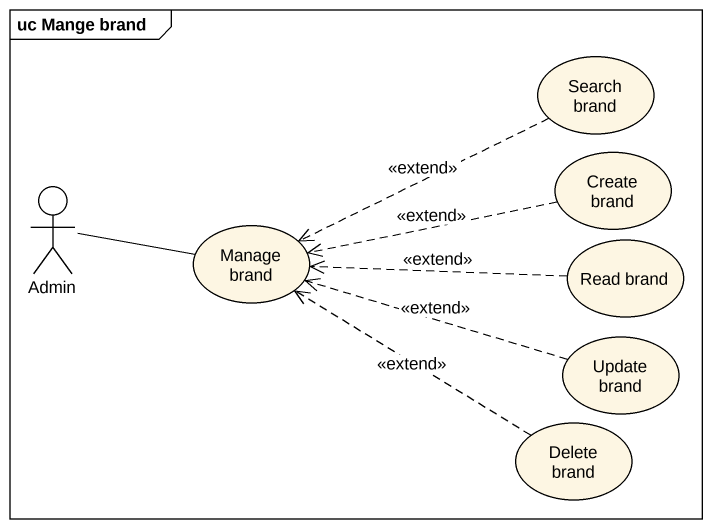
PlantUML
@startuml
mainframe uc Mange brand
usecase "Search brand" as Search_brand
usecase "Create brand" as Create_brand
actor Admin
usecase "Manage brand" as Manage_brand
usecase "Read brand" as Read_brand
usecase "Update brand" as Update_brand
usecase "Delete brand" as Delete_brand
Search_brand .left.> Manage_brand : <<extend>>
Create_brand .left.> Manage_brand : <<extend>>
Manage_brand -left- Admin
Read_brand .left.> Manage_brand : <<extend>>
Update_brand .left.> Manage_brand : <<extend>>
Delete_brand .up.> Manage_brand : <<extend>>
@enduml
